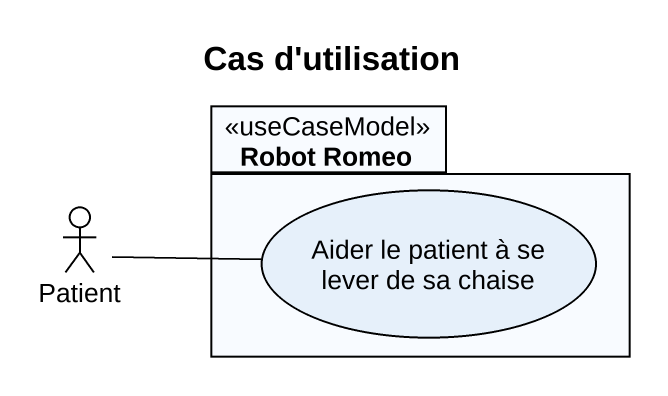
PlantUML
@startuml
title Cas d'utilisation
package "Robot Romeo" as Robot_Romeo <<useCaseModel>> {
  usecase "Aider le patient à se lever de sa chaise" as Aider_le_patient_à_se_lever
}
actor Patient
Patient -right- Aider_le_patient_à_se_lever
@enduml
